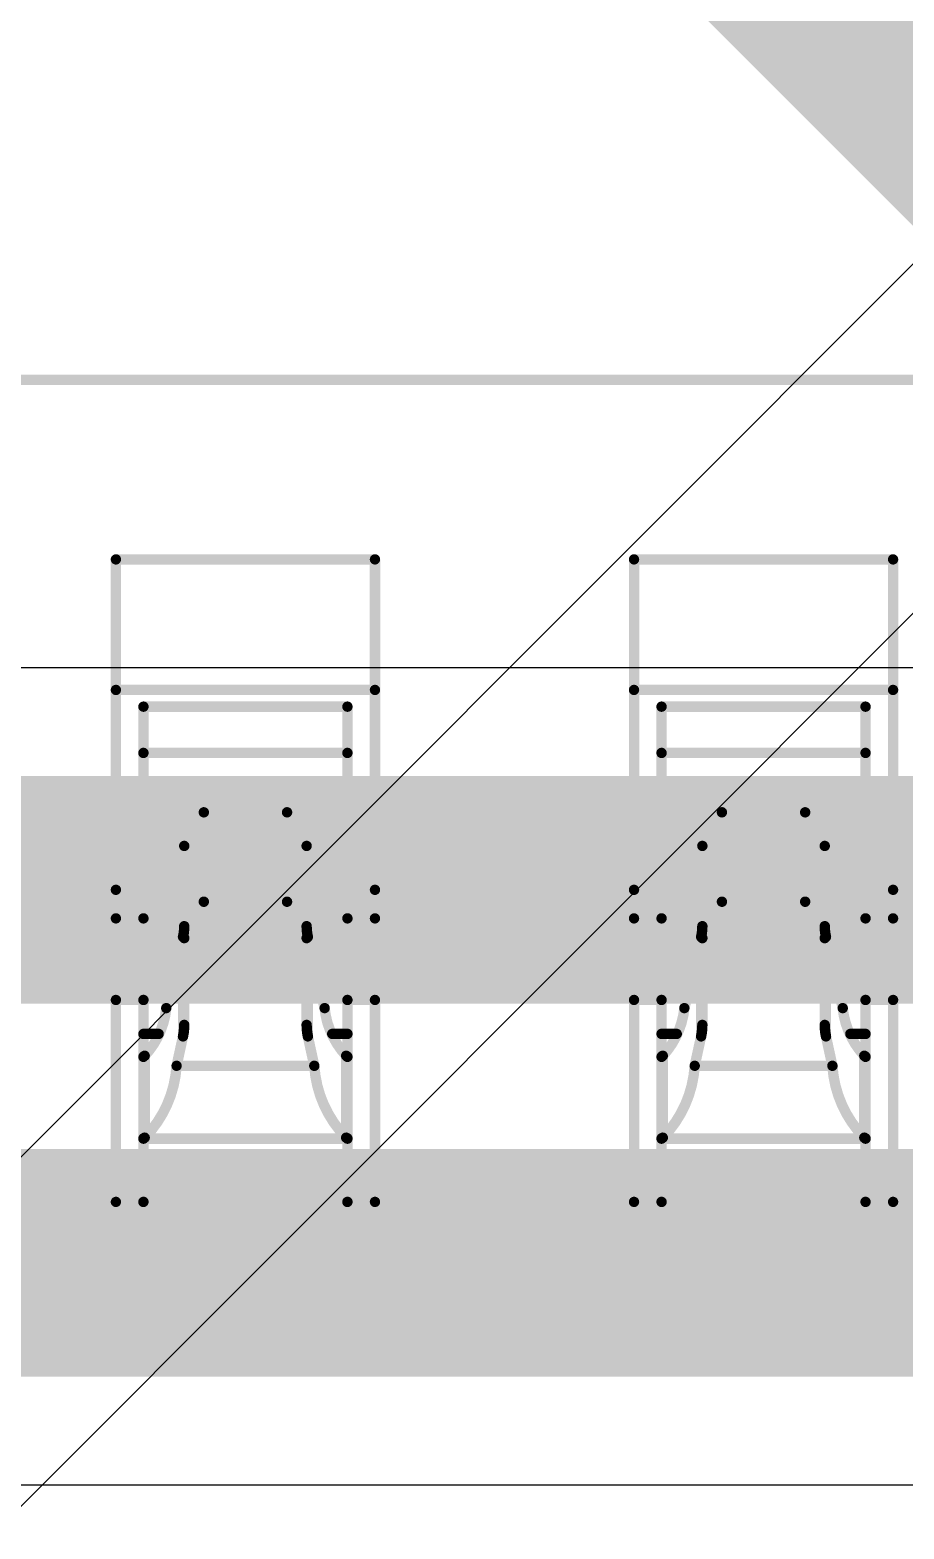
# Model space of a CAD drawing. Header units: inches. Extents: x -11 to 5433, y -4 to 5447.
# Drawn here: x 22.921 to 23.992, y 29.886 to 31.724 of the extents above; entities that cross this region are included whole.
import ezdxf

# ---------------------------------------------------------------- set-up
doc = ezdxf.new("R2010")
doc.units = ezdxf.units.IN
for name, color, linetype in [('Bottom Solder', 6, 'Continuous'), ('Mechanical 4', 56, 'Continuous'), ('Top Layer', 1, 'Continuous'), ('Top Overlay', 2, 'Continuous')]:
    doc.layers.add(name, color=color, linetype=linetype)

# ---------------------------------------------------------------- blocks, each defined once
blk = doc.blocks.new('WQFN_30_EP_2_5_4_5__B_27')
at = {"layer": 'Bottom Solder'}
for p in [(-0.8184, 1.9034), (-1.4883, 1.6617)]:
    blk.add_line(p, (-5421.186, -5425.6862), dxfattribs=at)
blk = doc.blocks.new('QTH_030_01_L_D_A_K_TR_157')
at = {"layer": 'Top Overlay'}
blk.add_lwpolyline([(-8.476, -2.985, 0.2, 0.2, 0), (-10, -1.461, 0.2, 0.2, 0)], format="xyseb", dxfattribs=at)

msp = doc.modelspace()

# ---------------------------------------------------------------- linework, layer by layer
at = {"layer": 'Mechanical 4'}
for points in [[(4.3524, 31.2949, 0.0127, 0.0127, 0), (26.1425, 31.2949, 0.0127, 0.0127, 0)], [(23.0262, 31.0749, 0.0127, 0.0127, 0), (23.3437, 31.0749, 0.0127, 0.0127, 0)], [(23.0262, 30.2874, 0.0127, 0.0127, 0), (23.0262, 31.0749, 0.0127, 0.0127, 0)], [(23.3437, 30.6699, 0.0127, 0.0127, 0), (23.3437, 31.0749, 0.0127, 0.0127, 0)], [(23.6612, 31.0749, 0.0127, 0.0127, 0), (23.9787, 31.0749, 0.0127, 0.0127, 0)], [(23.6612, 30.2874, 0.0127, 0.0127, 0), (23.6612, 31.0749, 0.0127, 0.0127, 0)], [(23.9787, 30.6699, 0.0127, 0.0127, 0), (23.9787, 31.0749, 0.0127, 0.0127, 0)], [(23.0262, 30.9149, 0.0127, 0.0127, 0), (23.3437, 30.9149, 0.0127, 0.0127, 0)], [(23.6612, 30.9149, 0.0127, 0.0127, 0), (23.9787, 30.9149, 0.0127, 0.0127, 0)], [(23.0599, 30.8944, 0.0127, 0.0127, 0), (23.3099, 30.8944, 0.0127, 0.0127, 0)], [(23.0599, 30.2874, 0.0127, 0.0127, 0), (23.0599, 30.8944, 0.0127, 0.0127, 0)], [(23.3099, 30.2874, 0.0127, 0.0127, 0), (23.3099, 30.8944, 0.0127, 0.0127, 0)], [(23.6949, 30.8944, 0.0127, 0.0127, 0), (23.9449, 30.8944, 0.0127, 0.0127, 0)], [(23.6949, 30.2874, 0.0127, 0.0127, 0), (23.6949, 30.8944, 0.0127, 0.0127, 0)], [(23.9449, 30.2874, 0.0127, 0.0127, 0), (23.9449, 30.8944, 0.0127, 0.0127, 0)], [(23.0599, 30.8377, 0.0127, 0.0127, 0), (23.3099, 30.8377, 0.0127, 0.0127, 0)], [(23.6949, 30.8377, 0.0127, 0.0127, 0), (23.9449, 30.8377, 0.0127, 0.0127, 0)], [(23.1099, 30.7237, 0.0127, 0.0127, -0.247377), (23.1339, 30.7649, 0.0127, 0.0127, 0)], [(23.1339, 30.7649, 0.0127, 0.0127, 0), (23.2359, 30.7649, 0.0127, 0.0127, 0)], [(23.1339, 30.6553, 0.0127, 0.0127, 0), (23.1339, 30.7649, 0.0127, 0.0127, 0)], [(23.2359, 30.6553, 0.0127, 0.0127, 0), (23.2359, 30.7649, 0.0127, 0.0127, 0)], [(23.2359, 30.7649, 0.0127, 0.0127, -0.247377), (23.2599, 30.7237, 0.0127, 0.0127, 0)], [(23.7449, 30.7237, 0.0127, 0.0127, -0.247377), (23.7689, 30.7649, 0.0127, 0.0127, 0)], [(23.7689, 30.7649, 0.0127, 0.0127, 0), (23.8709, 30.7649, 0.0127, 0.0127, 0)], [(23.7689, 30.6553, 0.0127, 0.0127, 0), (23.7689, 30.7649, 0.0127, 0.0127, 0)], [(23.8709, 30.6553, 0.0127, 0.0127, 0), (23.8709, 30.7649, 0.0127, 0.0127, 0)], [(23.8709, 30.7649, 0.0127, 0.0127, -0.247377), (23.8949, 30.7237, 0.0127, 0.0127, 0)], [(23.1099, 30.5043, 0.0127, 0.0127, 0), (23.1099, 30.7237, 0.0127, 0.0127, 0)], [(23.2599, 30.5043, 0.0127, 0.0127, 0), (23.2599, 30.7237, 0.0127, 0.0127, 0)], [(23.7449, 30.5043, 0.0127, 0.0127, 0), (23.7449, 30.7237, 0.0127, 0.0127, 0)], [(23.8949, 30.5043, 0.0127, 0.0127, 0), (23.8949, 30.7237, 0.0127, 0.0127, 0)], [(22.7087, 30.6699, 0.0127, 0.0127, 0), (23.0262, 30.6699, 0.0127, 0.0127, 0)], [(23.3437, 30.6699, 0.0127, 0.0127, 0), (23.6612, 30.6699, 0.0127, 0.0127, 0)], [(23.3437, 30.2874, 0.0127, 0.0127, 0), (23.3437, 30.6699, 0.0127, 0.0127, 0)], [(23.9787, 30.6699, 0.0127, 0.0127, 0), (24.2962, 30.6699, 0.0127, 0.0127, 0)], [(23.9787, 30.2874, 0.0127, 0.0127, 0), (23.9787, 30.6699, 0.0127, 0.0127, 0)], [(23.1099, 30.6107, 0.0127, 0.0127, -0.23748), (23.1339, 30.6553, 0.0127, 0.0127, 0)], [(23.1339, 30.6553, 0.0127, 0.0127, 0), (23.2359, 30.6553, 0.0127, 0.0127, 0)], [(23.2359, 30.6553, 0.0127, 0.0127, -0.23748), (23.2599, 30.6107, 0.0127, 0.0127, 0)], [(23.7449, 30.6107, 0.0127, 0.0127, -0.23748), (23.7689, 30.6553, 0.0127, 0.0127, 0)], [(23.7689, 30.6553, 0.0127, 0.0127, 0), (23.8709, 30.6553, 0.0127, 0.0127, 0)], [(23.8709, 30.6553, 0.0127, 0.0127, -0.23748), (23.8949, 30.6107, 0.0127, 0.0127, 0)], [(23.0262, 30.6349, 0.0127, 0.0127, 0), (23.0599, 30.6349, 0.0127, 0.0127, 0)], [(23.1099, 30.6253, 0.0127, 0.0127, -0.057864), (23.1084, 30.6122, 0.0127, 0.0127, 0)], [(23.2614, 30.6122, 0.0127, 0.0127, -0.057864), (23.2599, 30.6253, 0.0127, 0.0127, 0)], [(23.3099, 30.6349, 0.0127, 0.0127, 0), (23.3437, 30.6349, 0.0127, 0.0127, 0)], [(23.6612, 30.6349, 0.0127, 0.0127, 0), (23.6949, 30.6349, 0.0127, 0.0127, 0)], [(23.7449, 30.6253, 0.0127, 0.0127, -0.057864), (23.7434, 30.6122, 0.0127, 0.0127, 0)], [(23.8964, 30.6122, 0.0127, 0.0127, -0.057864), (23.8949, 30.6253, 0.0127, 0.0127, 0)], [(23.9449, 30.6349, 0.0127, 0.0127, 0), (23.9787, 30.6349, 0.0127, 0.0127, 0)], [(23.0879, 30.5249, 0.0127, 0.0127, 0), (23.1084, 30.6122, 0.0127, 0.0127, 0)], [(23.1084, 30.4903, 0.0127, 0.0127, 0), (23.1084, 30.6122, 0.0127, 0.0127, 0)], [(23.2614, 30.6122, 0.0127, 0.0127, 0), (23.2819, 30.5249, 0.0127, 0.0127, 0)], [(23.2614, 30.4903, 0.0127, 0.0127, 0), (23.2614, 30.6122, 0.0127, 0.0127, 0)], [(23.7229, 30.5249, 0.0127, 0.0127, 0), (23.7434, 30.6122, 0.0127, 0.0127, 0)], [(23.7434, 30.4903, 0.0127, 0.0127, 0), (23.7434, 30.6122, 0.0127, 0.0127, 0)], [(23.8964, 30.6122, 0.0127, 0.0127, 0), (23.9169, 30.5249, 0.0127, 0.0127, 0)], [(23.8964, 30.4903, 0.0127, 0.0127, 0), (23.8964, 30.6122, 0.0127, 0.0127, 0)], [(23.0262, 30.5349, 0.0127, 0.0127, 0), (23.0599, 30.5349, 0.0127, 0.0127, 0)], [(23.3099, 30.5349, 0.0127, 0.0127, 0), (23.3437, 30.5349, 0.0127, 0.0127, 0)], [(23.6612, 30.5349, 0.0127, 0.0127, 0), (23.6949, 30.5349, 0.0127, 0.0127, 0)], [(23.9449, 30.5349, 0.0127, 0.0127, 0), (23.9787, 30.5349, 0.0127, 0.0127, 0)], [(23.0879, 30.5249, 0.0127, 0.0127, -0.162591), (23.0614, 30.4665, 0.0127, 0.0127, 0)], [(23.3084, 30.4665, 0.0127, 0.0127, -0.162591), (23.2819, 30.5249, 0.0127, 0.0127, 0)], [(23.7229, 30.5249, 0.0127, 0.0127, -0.162591), (23.6964, 30.4665, 0.0127, 0.0127, 0)], [(23.9434, 30.4665, 0.0127, 0.0127, -0.162591), (23.9169, 30.5249, 0.0127, 0.0127, 0)], [(23.1099, 30.5043, 0.0127, 0.0127, -0.053658), (23.1084, 30.4903, 0.0127, 0.0127, 0)], [(23.2614, 30.4903, 0.0127, 0.0127, -0.053658), (23.2599, 30.5043, 0.0127, 0.0127, 0)], [(23.7449, 30.5043, 0.0127, 0.0127, -0.053658), (23.7434, 30.4903, 0.0127, 0.0127, 0)], [(23.8964, 30.4903, 0.0127, 0.0127, -0.053658), (23.8949, 30.5043, 0.0127, 0.0127, 0)], [(23.0599, 30.4933, 0.0127, 0.0127, 0), (23.0786, 30.4933, 0.0127, 0.0127, 0)], [(23.1005, 30.4542, 0.0127, 0.0127, 0), (23.1084, 30.4903, 0.0127, 0.0127, 0)], [(23.2614, 30.4903, 0.0127, 0.0127, 0), (23.2693, 30.4542, 0.0127, 0.0127, 0)], [(23.2912, 30.4933, 0.0127, 0.0127, 0), (23.3099, 30.4933, 0.0127, 0.0127, 0)], [(23.6949, 30.4933, 0.0127, 0.0127, 0), (23.7136, 30.4933, 0.0127, 0.0127, 0)], [(23.7355, 30.4542, 0.0127, 0.0127, 0), (23.7434, 30.4903, 0.0127, 0.0127, 0)], [(23.8964, 30.4903, 0.0127, 0.0127, 0), (23.9043, 30.4542, 0.0127, 0.0127, 0)], [(23.9262, 30.4933, 0.0127, 0.0127, 0), (23.9449, 30.4933, 0.0127, 0.0127, 0)], [(23.06, 30.4654, 0.0127, 0.0127, -0.035041), (23.0601, 30.4655, 0.0127, 0.0127, 0)], [(23.0599, 30.4653, 0.0127, 0.0127, -0.028404), (23.06, 30.4654, 0.0127, 0.0127, 0)], [(23.0599, 30.4652, 0.0127, 0.0127, -0.011022), (23.0599, 30.4653, 0.0127, 0.0127, 0)], [(23.0601, 30.4655, 0.0127, 0.0127, -0.032319), (23.0602, 30.4656, 0.0127, 0.0127, 0)], [(23.0602, 30.4656, 0.0127, 0.0127, -0.024462), (23.0603, 30.4657, 0.0127, 0.0127, 0)], [(23.0603, 30.4657, 0.0127, 0.0127, -0.013729), (23.0605, 30.4658, 0.0127, 0.0127, 0)], [(23.0605, 30.4658, 0.0127, 0.0127, -0.00812), (23.0607, 30.466, 0.0127, 0.0127, 0)], [(23.0607, 30.466, 0.0127, 0.0127, -0.004821), (23.0609, 30.4661, 0.0127, 0.0127, 0)], [(23.0609, 30.4661, 0.0127, 0.0127, 0), (23.0614, 30.4665, 0.0127, 0.0127, 0)], [(23.0614, 30.3661, 0.0127, 0.0127, 0), (23.0614, 30.4665, 0.0127, 0.0127, 0)], [(23.3084, 30.4665, 0.0127, 0.0127, 0), (23.3087, 30.4663, 0.0127, 0.0127, 0)], [(23.3084, 30.3661, 0.0127, 0.0127, 0), (23.3084, 30.4665, 0.0127, 0.0127, 0)], [(23.3087, 30.4663, 0.0127, 0.0127, 0), (23.3089, 30.4661, 0.0127, 0.0127, 0)], [(23.3089, 30.4661, 0.0127, 0.0127, -0.006055), (23.3091, 30.466, 0.0127, 0.0127, 0)], [(23.3092, 30.466, 0.0127, 0.0127, -0.010737), (23.3094, 30.4658, 0.0127, 0.0127, 0)], [(23.3094, 30.4658, 0.0127, 0.0127, -0.018562), (23.3095, 30.4657, 0.0127, 0.0127, 0)], [(23.3095, 30.4657, 0.0127, 0.0127, -0.023386), (23.3096, 30.4656, 0.0127, 0.0127, 0)], [(23.3096, 30.4656, 0.0127, 0.0127, -0.054321), (23.3098, 30.4654, 0.0127, 0.0127, 0)], [(23.3098, 30.4654, 0.0127, 0.0127, -0.028597), (23.3099, 30.4652, 0.0127, 0.0127, 0)], [(23.695, 30.4654, 0.0127, 0.0127, -0.035041), (23.6951, 30.4655, 0.0127, 0.0127, 0)], [(23.6949, 30.4653, 0.0127, 0.0127, -0.028404), (23.695, 30.4654, 0.0127, 0.0127, 0)], [(23.6949, 30.4652, 0.0127, 0.0127, -0.011022), (23.6949, 30.4653, 0.0127, 0.0127, 0)], [(23.6951, 30.4655, 0.0127, 0.0127, -0.032319), (23.6952, 30.4656, 0.0127, 0.0127, 0)], [(23.6952, 30.4656, 0.0127, 0.0127, -0.024462), (23.6953, 30.4657, 0.0127, 0.0127, 0)], [(23.6953, 30.4657, 0.0127, 0.0127, -0.013729), (23.6955, 30.4658, 0.0127, 0.0127, 0)], [(23.6955, 30.4658, 0.0127, 0.0127, -0.00812), (23.6957, 30.466, 0.0127, 0.0127, 0)], [(23.6957, 30.466, 0.0127, 0.0127, -0.004821), (23.6959, 30.4661, 0.0127, 0.0127, 0)], [(23.6959, 30.4661, 0.0127, 0.0127, 0), (23.6964, 30.4665, 0.0127, 0.0127, 0)], [(23.6964, 30.3661, 0.0127, 0.0127, 0), (23.6964, 30.4665, 0.0127, 0.0127, 0)], [(23.9434, 30.4665, 0.0127, 0.0127, 0), (23.9437, 30.4663, 0.0127, 0.0127, 0)], [(23.9434, 30.3661, 0.0127, 0.0127, 0), (23.9434, 30.4665, 0.0127, 0.0127, 0)], [(23.9437, 30.4663, 0.0127, 0.0127, 0), (23.9439, 30.4661, 0.0127, 0.0127, 0)], [(23.9439, 30.4661, 0.0127, 0.0127, -0.006055), (23.9441, 30.466, 0.0127, 0.0127, 0)], [(23.9442, 30.466, 0.0127, 0.0127, -0.010737), (23.9444, 30.4658, 0.0127, 0.0127, 0)], [(23.9444, 30.4658, 0.0127, 0.0127, -0.018562), (23.9445, 30.4657, 0.0127, 0.0127, 0)], [(23.9445, 30.4657, 0.0127, 0.0127, -0.023386), (23.9446, 30.4656, 0.0127, 0.0127, 0)], [(23.9446, 30.4656, 0.0127, 0.0127, -0.054321), (23.9448, 30.4654, 0.0127, 0.0127, 0)], [(23.9448, 30.4654, 0.0127, 0.0127, -0.028597), (23.9449, 30.4652, 0.0127, 0.0127, 0)], [(23.1005, 30.4542, 0.0127, 0.0127, -0.179894), (23.0614, 30.3661, 0.0127, 0.0127, 0)], [(23.1005, 30.4542, 0.0127, 0.0127, 0), (23.2693, 30.4542, 0.0127, 0.0127, 0)], [(23.3084, 30.3661, 0.0127, 0.0127, -0.179894), (23.2693, 30.4542, 0.0127, 0.0127, 0)], [(23.7355, 30.4542, 0.0127, 0.0127, -0.179894), (23.6964, 30.3661, 0.0127, 0.0127, 0)], [(23.7355, 30.4542, 0.0127, 0.0127, 0), (23.9043, 30.4542, 0.0127, 0.0127, 0)], [(23.9434, 30.3661, 0.0127, 0.0127, -0.179894), (23.9043, 30.4542, 0.0127, 0.0127, 0)], [(23.06, 30.3653, 0.0127, 0.0127, -0.037446), (23.0601, 30.3653, 0.0127, 0.0127, 0)], [(23.0601, 30.3653, 0.0127, 0.0127, -0.031881), (23.0602, 30.3654, 0.0127, 0.0127, 0)], [(23.0601, 30.3654, 0.0127, 0.0127, -0.02262), (23.0603, 30.3655, 0.0127, 0.0127, 0)], [(23.0603, 30.3655, 0.0127, 0.0127, -0.012209), (23.0605, 30.3656, 0.0127, 0.0127, 0)], [(23.0605, 30.3656, 0.0127, 0.0127, -0.00707), (23.0607, 30.3657, 0.0127, 0.0127, 0)], [(23.0607, 30.3657, 0.0127, 0.0127, 0), (23.0609, 30.3658, 0.0127, 0.0127, 0)], [(23.0609, 30.3658, 0.0127, 0.0127, 0), (23.0614, 30.3661, 0.0127, 0.0127, 0)], [(23.3084, 30.3661, 0.0127, 0.0127, 0), (23.3087, 30.366, 0.0127, 0.0127, 0)], [(23.3087, 30.366, 0.0127, 0.0127, 0), (23.3089, 30.3658, 0.0127, 0.0127, 0)], [(23.3089, 30.3658, 0.0127, 0.0127, -0.005205), (23.3092, 30.3657, 0.0127, 0.0127, 0)], [(23.3091, 30.3657, 0.0127, 0.0127, -0.009376), (23.3094, 30.3656, 0.0127, 0.0127, 0)], [(23.3094, 30.3656, 0.0127, 0.0127, -0.016687), (23.3095, 30.3655, 0.0127, 0.0127, 0)], [(23.3095, 30.3655, 0.0127, 0.0127, -0.021994), (23.3096, 30.3654, 0.0127, 0.0127, 0)], [(23.3096, 30.3654, 0.0127, 0.0127, -0.026751), (23.3097, 30.3654, 0.0127, 0.0127, 0)], [(23.3097, 30.3654, 0.0127, 0.0127, -0.028288), (23.3098, 30.3653, 0.0127, 0.0127, 0)], [(23.695, 30.3653, 0.0127, 0.0127, -0.037446), (23.6951, 30.3653, 0.0127, 0.0127, 0)], [(23.6951, 30.3653, 0.0127, 0.0127, -0.031881), (23.6952, 30.3654, 0.0127, 0.0127, 0)], [(23.6951, 30.3654, 0.0127, 0.0127, -0.02262), (23.6953, 30.3655, 0.0127, 0.0127, 0)], [(23.6953, 30.3655, 0.0127, 0.0127, -0.012209), (23.6955, 30.3656, 0.0127, 0.0127, 0)], [(23.6955, 30.3656, 0.0127, 0.0127, -0.00707), (23.6957, 30.3657, 0.0127, 0.0127, 0)], [(23.6957, 30.3657, 0.0127, 0.0127, 0), (23.6959, 30.3658, 0.0127, 0.0127, 0)], [(23.6959, 30.3658, 0.0127, 0.0127, 0), (23.6964, 30.3661, 0.0127, 0.0127, 0)], [(23.9434, 30.3661, 0.0127, 0.0127, 0), (23.9437, 30.366, 0.0127, 0.0127, 0)], [(23.9437, 30.366, 0.0127, 0.0127, 0), (23.9439, 30.3658, 0.0127, 0.0127, 0)], [(23.9439, 30.3658, 0.0127, 0.0127, -0.005205), (23.9442, 30.3657, 0.0127, 0.0127, 0)], [(23.9441, 30.3657, 0.0127, 0.0127, -0.009376), (23.9444, 30.3656, 0.0127, 0.0127, 0)], [(23.9444, 30.3656, 0.0127, 0.0127, -0.016687), (23.9445, 30.3655, 0.0127, 0.0127, 0)], [(23.9445, 30.3655, 0.0127, 0.0127, -0.021994), (23.9446, 30.3654, 0.0127, 0.0127, 0)], [(23.9446, 30.3654, 0.0127, 0.0127, -0.026751), (23.9447, 30.3654, 0.0127, 0.0127, 0)], [(23.9447, 30.3654, 0.0127, 0.0127, -0.028288), (23.9448, 30.3653, 0.0127, 0.0127, 0)], [(23.0599, 30.3652, 0.0127, 0.0127, -0.032689), (23.06, 30.3653, 0.0127, 0.0127, 0)], [(23.0599, 30.3651, 0.0127, 0.0127, -0.013234), (23.0599, 30.3652, 0.0127, 0.0127, 0)], [(23.0599, 30.3649, 0.0127, 0.0127, 0), (23.3099, 30.3649, 0.0127, 0.0127, 0)], [(23.3098, 30.3653, 0.0127, 0.0127, -0.032605), (23.3099, 30.3651, 0.0127, 0.0127, 0)], [(23.6949, 30.3652, 0.0127, 0.0127, -0.032689), (23.695, 30.3653, 0.0127, 0.0127, 0)], [(23.6949, 30.3651, 0.0127, 0.0127, -0.013234), (23.6949, 30.3652, 0.0127, 0.0127, 0)], [(23.6949, 30.3649, 0.0127, 0.0127, 0), (23.9449, 30.3649, 0.0127, 0.0127, 0)], [(23.9448, 30.3653, 0.0127, 0.0127, -0.032605), (23.9449, 30.3651, 0.0127, 0.0127, 0)], [(23.0262, 30.2874, 0.0127, 0.0127, 0), (23.3437, 30.2874, 0.0127, 0.0127, 0)], [(23.6612, 30.2874, 0.0127, 0.0127, 0), (23.9787, 30.2874, 0.0127, 0.0127, 0)]]:
    msp.add_lwpolyline(points, format="xyseb", dxfattribs=at)
for points in [[(23.023, 31.0749, 0.00635, 0.00635, 1), (23.0293, 31.0749, 0.00635, 0.00635, 1)], [(23.023, 31.0749, 0.00635, 0.00635, 1), (23.0293, 31.0749, 0.00635, 0.00635, 1)], [(23.3405, 31.0749, 0.00635, 0.00635, 1), (23.3468, 31.0749, 0.00635, 0.00635, 1)], [(23.3405, 31.0749, 0.00635, 0.00635, 1), (23.3468, 31.0749, 0.00635, 0.00635, 1)], [(23.658, 31.0749, 0.00635, 0.00635, 1), (23.6643, 31.0749, 0.00635, 0.00635, 1)], [(23.658, 31.0749, 0.00635, 0.00635, 1), (23.6643, 31.0749, 0.00635, 0.00635, 1)], [(23.9755, 31.0749, 0.00635, 0.00635, 1), (23.9818, 31.0749, 0.00635, 0.00635, 1)], [(23.9755, 31.0749, 0.00635, 0.00635, 1), (23.9818, 31.0749, 0.00635, 0.00635, 1)], [(23.023, 30.9149, 0.00635, 0.00635, 1), (23.0293, 30.9149, 0.00635, 0.00635, 1)], [(23.3405, 30.9149, 0.00635, 0.00635, 1), (23.3468, 30.9149, 0.00635, 0.00635, 1)], [(23.658, 30.9149, 0.00635, 0.00635, 1), (23.6643, 30.9149, 0.00635, 0.00635, 1)], [(23.9755, 30.9149, 0.00635, 0.00635, 1), (23.9818, 30.9149, 0.00635, 0.00635, 1)], [(23.0567, 30.8944, 0.00635, 0.00635, 1), (23.0631, 30.8944, 0.00635, 0.00635, 1)], [(23.0567, 30.8944, 0.00635, 0.00635, 1), (23.0631, 30.8944, 0.00635, 0.00635, 1)], [(23.3067, 30.8944, 0.00635, 0.00635, 1), (23.3131, 30.8944, 0.00635, 0.00635, 1)], [(23.3067, 30.8944, 0.00635, 0.00635, 1), (23.3131, 30.8944, 0.00635, 0.00635, 1)], [(23.6917, 30.8944, 0.00635, 0.00635, 1), (23.6981, 30.8944, 0.00635, 0.00635, 1)], [(23.6917, 30.8944, 0.00635, 0.00635, 1), (23.6981, 30.8944, 0.00635, 0.00635, 1)], [(23.9417, 30.8944, 0.00635, 0.00635, 1), (23.9481, 30.8944, 0.00635, 0.00635, 1)], [(23.9417, 30.8944, 0.00635, 0.00635, 1), (23.9481, 30.8944, 0.00635, 0.00635, 1)], [(23.0567, 30.8377, 0.00635, 0.00635, 1), (23.0631, 30.8377, 0.00635, 0.00635, 1)], [(23.3067, 30.8377, 0.00635, 0.00635, 1), (23.3131, 30.8377, 0.00635, 0.00635, 1)], [(23.6917, 30.8377, 0.00635, 0.00635, 1), (23.6981, 30.8377, 0.00635, 0.00635, 1)], [(23.9417, 30.8377, 0.00635, 0.00635, 1), (23.9481, 30.8377, 0.00635, 0.00635, 1)], [(23.1307, 30.7649, 0.00635, 0.00635, 1), (23.1371, 30.7649, 0.00635, 0.00635, 1)], [(23.1307, 30.7649, 0.00635, 0.00635, 1), (23.1371, 30.7649, 0.00635, 0.00635, 1)], [(23.1307, 30.7649, 0.00635, 0.00635, 1), (23.1371, 30.7649, 0.00635, 0.00635, 1)], [(23.2327, 30.7649, 0.00635, 0.00635, 1), (23.2391, 30.7649, 0.00635, 0.00635, 1)], [(23.2327, 30.7649, 0.00635, 0.00635, 1), (23.2391, 30.7649, 0.00635, 0.00635, 1)], [(23.2327, 30.7649, 0.00635, 0.00635, 1), (23.2391, 30.7649, 0.00635, 0.00635, 1)], [(23.7657, 30.7649, 0.00635, 0.00635, 1), (23.7721, 30.7649, 0.00635, 0.00635, 1)], [(23.7657, 30.7649, 0.00635, 0.00635, 1), (23.7721, 30.7649, 0.00635, 0.00635, 1)], [(23.7657, 30.7649, 0.00635, 0.00635, 1), (23.7721, 30.7649, 0.00635, 0.00635, 1)], [(23.8677, 30.7649, 0.00635, 0.00635, 1), (23.8741, 30.7649, 0.00635, 0.00635, 1)], [(23.8677, 30.7649, 0.00635, 0.00635, 1), (23.8741, 30.7649, 0.00635, 0.00635, 1)], [(23.8677, 30.7649, 0.00635, 0.00635, 1), (23.8741, 30.7649, 0.00635, 0.00635, 1)], [(23.1067, 30.7237, 0.00635, 0.00635, 1), (23.1131, 30.7237, 0.00635, 0.00635, 1)], [(23.1067, 30.7237, 0.00635, 0.00635, 1), (23.1131, 30.7237, 0.00635, 0.00635, 1)], [(23.2567, 30.7237, 0.00635, 0.00635, 1), (23.2631, 30.7237, 0.00635, 0.00635, 1)], [(23.2567, 30.7237, 0.00635, 0.00635, 1), (23.2631, 30.7237, 0.00635, 0.00635, 1)], [(23.7417, 30.7237, 0.00635, 0.00635, 1), (23.7481, 30.7237, 0.00635, 0.00635, 1)], [(23.7417, 30.7237, 0.00635, 0.00635, 1), (23.7481, 30.7237, 0.00635, 0.00635, 1)], [(23.8917, 30.7237, 0.00635, 0.00635, 1), (23.8981, 30.7237, 0.00635, 0.00635, 1)], [(23.8917, 30.7237, 0.00635, 0.00635, 1), (23.8981, 30.7237, 0.00635, 0.00635, 1)], [(23.023, 30.6699, 0.00635, 0.00635, 1), (23.0293, 30.6699, 0.00635, 0.00635, 1)], [(23.3405, 30.6699, 0.00635, 0.00635, 1), (23.3468, 30.6699, 0.00635, 0.00635, 1)], [(23.3405, 30.6699, 0.00635, 0.00635, 1), (23.3468, 30.6699, 0.00635, 0.00635, 1)], [(23.3405, 30.6699, 0.00635, 0.00635, 1), (23.3468, 30.6699, 0.00635, 0.00635, 1)], [(23.658, 30.6699, 0.00635, 0.00635, 1), (23.6643, 30.6699, 0.00635, 0.00635, 1)], [(23.9755, 30.6699, 0.00635, 0.00635, 1), (23.9818, 30.6699, 0.00635, 0.00635, 1)], [(23.9755, 30.6699, 0.00635, 0.00635, 1), (23.9818, 30.6699, 0.00635, 0.00635, 1)], [(23.9755, 30.6699, 0.00635, 0.00635, 1), (23.9818, 30.6699, 0.00635, 0.00635, 1)], [(23.1307, 30.6553, 0.00635, 0.00635, 1), (23.1371, 30.6553, 0.00635, 0.00635, 1)], [(23.1307, 30.6553, 0.00635, 0.00635, 1), (23.1371, 30.6553, 0.00635, 0.00635, 1)], [(23.1307, 30.6553, 0.00635, 0.00635, 1), (23.1371, 30.6553, 0.00635, 0.00635, 1)], [(23.2327, 30.6553, 0.00635, 0.00635, 1), (23.2391, 30.6553, 0.00635, 0.00635, 1)], [(23.2327, 30.6553, 0.00635, 0.00635, 1), (23.2391, 30.6553, 0.00635, 0.00635, 1)], [(23.2327, 30.6553, 0.00635, 0.00635, 1), (23.2391, 30.6553, 0.00635, 0.00635, 1)], [(23.7657, 30.6553, 0.00635, 0.00635, 1), (23.7721, 30.6553, 0.00635, 0.00635, 1)], [(23.7657, 30.6553, 0.00635, 0.00635, 1), (23.7721, 30.6553, 0.00635, 0.00635, 1)], [(23.7657, 30.6553, 0.00635, 0.00635, 1), (23.7721, 30.6553, 0.00635, 0.00635, 1)], [(23.8677, 30.6553, 0.00635, 0.00635, 1), (23.8741, 30.6553, 0.00635, 0.00635, 1)], [(23.8677, 30.6553, 0.00635, 0.00635, 1), (23.8741, 30.6553, 0.00635, 0.00635, 1)], [(23.8677, 30.6553, 0.00635, 0.00635, 1), (23.8741, 30.6553, 0.00635, 0.00635, 1)], [(23.023, 30.6349, 0.00635, 0.00635, 1), (23.0293, 30.6349, 0.00635, 0.00635, 1)], [(23.0567, 30.6349, 0.00635, 0.00635, 1), (23.0631, 30.6349, 0.00635, 0.00635, 1)], [(23.1067, 30.6253, 0.00635, 0.00635, 1), (23.1131, 30.6253, 0.00635, 0.00635, 1)], [(23.2567, 30.6253, 0.00635, 0.00635, 1), (23.2631, 30.6253, 0.00635, 0.00635, 1)], [(23.3067, 30.6349, 0.00635, 0.00635, 1), (23.3131, 30.6349, 0.00635, 0.00635, 1)], [(23.3405, 30.6349, 0.00635, 0.00635, 1), (23.3468, 30.6349, 0.00635, 0.00635, 1)], [(23.658, 30.6349, 0.00635, 0.00635, 1), (23.6643, 30.6349, 0.00635, 0.00635, 1)], [(23.6917, 30.6349, 0.00635, 0.00635, 1), (23.6981, 30.6349, 0.00635, 0.00635, 1)], [(23.7417, 30.6253, 0.00635, 0.00635, 1), (23.7481, 30.6253, 0.00635, 0.00635, 1)], [(23.8917, 30.6253, 0.00635, 0.00635, 1), (23.8981, 30.6253, 0.00635, 0.00635, 1)], [(23.9417, 30.6349, 0.00635, 0.00635, 1), (23.9481, 30.6349, 0.00635, 0.00635, 1)], [(23.9755, 30.6349, 0.00635, 0.00635, 1), (23.9818, 30.6349, 0.00635, 0.00635, 1)], [(23.1052, 30.6122, 0.00635, 0.00635, 1), (23.1116, 30.6122, 0.00635, 0.00635, 1)], [(23.1052, 30.6122, 0.00635, 0.00635, 1), (23.1116, 30.6122, 0.00635, 0.00635, 1)], [(23.1052, 30.6122, 0.00635, 0.00635, 1), (23.1116, 30.6122, 0.00635, 0.00635, 1)], [(23.1067, 30.6107, 0.00635, 0.00635, 1), (23.1131, 30.6107, 0.00635, 0.00635, 1)], [(23.2567, 30.6107, 0.00635, 0.00635, 1), (23.2631, 30.6107, 0.00635, 0.00635, 1)], [(23.2582, 30.6122, 0.00635, 0.00635, 1), (23.2646, 30.6122, 0.00635, 0.00635, 1)], [(23.2582, 30.6122, 0.00635, 0.00635, 1), (23.2646, 30.6122, 0.00635, 0.00635, 1)], [(23.2582, 30.6122, 0.00635, 0.00635, 1), (23.2646, 30.6122, 0.00635, 0.00635, 1)], [(23.7402, 30.6122, 0.00635, 0.00635, 1), (23.7466, 30.6122, 0.00635, 0.00635, 1)], [(23.7402, 30.6122, 0.00635, 0.00635, 1), (23.7466, 30.6122, 0.00635, 0.00635, 1)], [(23.7402, 30.6122, 0.00635, 0.00635, 1), (23.7466, 30.6122, 0.00635, 0.00635, 1)], [(23.7417, 30.6107, 0.00635, 0.00635, 1), (23.7481, 30.6107, 0.00635, 0.00635, 1)], [(23.8917, 30.6107, 0.00635, 0.00635, 1), (23.8981, 30.6107, 0.00635, 0.00635, 1)], [(23.8932, 30.6122, 0.00635, 0.00635, 1), (23.8996, 30.6122, 0.00635, 0.00635, 1)], [(23.8932, 30.6122, 0.00635, 0.00635, 1), (23.8996, 30.6122, 0.00635, 0.00635, 1)], [(23.8932, 30.6122, 0.00635, 0.00635, 1), (23.8996, 30.6122, 0.00635, 0.00635, 1)], [(23.023, 30.5349, 0.00635, 0.00635, 1), (23.0293, 30.5349, 0.00635, 0.00635, 1)], [(23.0567, 30.5349, 0.00635, 0.00635, 1), (23.0631, 30.5349, 0.00635, 0.00635, 1)], [(23.3067, 30.5349, 0.00635, 0.00635, 1), (23.3131, 30.5349, 0.00635, 0.00635, 1)], [(23.3405, 30.5349, 0.00635, 0.00635, 1), (23.3468, 30.5349, 0.00635, 0.00635, 1)], [(23.658, 30.5349, 0.00635, 0.00635, 1), (23.6643, 30.5349, 0.00635, 0.00635, 1)], [(23.6917, 30.5349, 0.00635, 0.00635, 1), (23.6981, 30.5349, 0.00635, 0.00635, 1)], [(23.9417, 30.5349, 0.00635, 0.00635, 1), (23.9481, 30.5349, 0.00635, 0.00635, 1)], [(23.9755, 30.5349, 0.00635, 0.00635, 1), (23.9818, 30.5349, 0.00635, 0.00635, 1)], [(23.0847, 30.5249, 0.00635, 0.00635, 1), (23.091, 30.5249, 0.00635, 0.00635, 1)], [(23.0847, 30.5249, 0.00635, 0.00635, 1), (23.091, 30.5249, 0.00635, 0.00635, 1)], [(23.2788, 30.5249, 0.00635, 0.00635, 1), (23.2851, 30.5249, 0.00635, 0.00635, 1)], [(23.2788, 30.5249, 0.00635, 0.00635, 1), (23.2851, 30.5249, 0.00635, 0.00635, 1)], [(23.7197, 30.5249, 0.00635, 0.00635, 1), (23.726, 30.5249, 0.00635, 0.00635, 1)], [(23.7197, 30.5249, 0.00635, 0.00635, 1), (23.726, 30.5249, 0.00635, 0.00635, 1)], [(23.9138, 30.5249, 0.00635, 0.00635, 1), (23.9201, 30.5249, 0.00635, 0.00635, 1)], [(23.9138, 30.5249, 0.00635, 0.00635, 1), (23.9201, 30.5249, 0.00635, 0.00635, 1)], [(23.1067, 30.5043, 0.00635, 0.00635, 1), (23.1131, 30.5043, 0.00635, 0.00635, 1)], [(23.1067, 30.5043, 0.00635, 0.00635, 1), (23.1131, 30.5043, 0.00635, 0.00635, 1)], [(23.2567, 30.5043, 0.00635, 0.00635, 1), (23.2631, 30.5043, 0.00635, 0.00635, 1)], [(23.2567, 30.5043, 0.00635, 0.00635, 1), (23.2631, 30.5043, 0.00635, 0.00635, 1)], [(23.7417, 30.5043, 0.00635, 0.00635, 1), (23.7481, 30.5043, 0.00635, 0.00635, 1)], [(23.7417, 30.5043, 0.00635, 0.00635, 1), (23.7481, 30.5043, 0.00635, 0.00635, 1)], [(23.8917, 30.5043, 0.00635, 0.00635, 1), (23.8981, 30.5043, 0.00635, 0.00635, 1)], [(23.8917, 30.5043, 0.00635, 0.00635, 1), (23.8981, 30.5043, 0.00635, 0.00635, 1)], [(23.0567, 30.4933, 0.00635, 0.00635, 1), (23.0631, 30.4933, 0.00635, 0.00635, 1)], [(23.0754, 30.4933, 0.00635, 0.00635, 1), (23.0817, 30.4933, 0.00635, 0.00635, 1)], [(23.1052, 30.4903, 0.00635, 0.00635, 1), (23.1116, 30.4903, 0.00635, 0.00635, 1)], [(23.1052, 30.4903, 0.00635, 0.00635, 1), (23.1116, 30.4903, 0.00635, 0.00635, 1)], [(23.1052, 30.4903, 0.00635, 0.00635, 1), (23.1116, 30.4903, 0.00635, 0.00635, 1)], [(23.2582, 30.4903, 0.00635, 0.00635, 1), (23.2646, 30.4903, 0.00635, 0.00635, 1)], [(23.2582, 30.4903, 0.00635, 0.00635, 1), (23.2646, 30.4903, 0.00635, 0.00635, 1)], [(23.2582, 30.4903, 0.00635, 0.00635, 1), (23.2646, 30.4903, 0.00635, 0.00635, 1)], [(23.2881, 30.4933, 0.00635, 0.00635, 1), (23.2944, 30.4933, 0.00635, 0.00635, 1)], [(23.3067, 30.4933, 0.00635, 0.00635, 1), (23.3131, 30.4933, 0.00635, 0.00635, 1)], [(23.6917, 30.4933, 0.00635, 0.00635, 1), (23.6981, 30.4933, 0.00635, 0.00635, 1)], [(23.7104, 30.4933, 0.00635, 0.00635, 1), (23.7167, 30.4933, 0.00635, 0.00635, 1)], [(23.7402, 30.4903, 0.00635, 0.00635, 1), (23.7466, 30.4903, 0.00635, 0.00635, 1)], [(23.7402, 30.4903, 0.00635, 0.00635, 1), (23.7466, 30.4903, 0.00635, 0.00635, 1)], [(23.7402, 30.4903, 0.00635, 0.00635, 1), (23.7466, 30.4903, 0.00635, 0.00635, 1)], [(23.8932, 30.4903, 0.00635, 0.00635, 1), (23.8996, 30.4903, 0.00635, 0.00635, 1)], [(23.8932, 30.4903, 0.00635, 0.00635, 1), (23.8996, 30.4903, 0.00635, 0.00635, 1)], [(23.8932, 30.4903, 0.00635, 0.00635, 1), (23.8996, 30.4903, 0.00635, 0.00635, 1)], [(23.9231, 30.4933, 0.00635, 0.00635, 1), (23.9294, 30.4933, 0.00635, 0.00635, 1)], [(23.9417, 30.4933, 0.00635, 0.00635, 1), (23.9481, 30.4933, 0.00635, 0.00635, 1)], [(23.0568, 30.4654, 0.00635, 0.00635, 1), (23.0632, 30.4654, 0.00635, 0.00635, 1)], [(23.0568, 30.4653, 0.00635, 0.00635, 1), (23.0631, 30.4653, 0.00635, 0.00635, 1)], [(23.0568, 30.4654, 0.00635, 0.00635, 1), (23.0632, 30.4654, 0.00635, 0.00635, 1)], [(23.0568, 30.4653, 0.00635, 0.00635, 1), (23.0631, 30.4653, 0.00635, 0.00635, 1)], [(23.0567, 30.4652, 0.00635, 0.00635, 1), (23.0631, 30.4652, 0.00635, 0.00635, 1)], [(23.0569, 30.4655, 0.00635, 0.00635, 1), (23.0632, 30.4655, 0.00635, 0.00635, 1)], [(23.0569, 30.4655, 0.00635, 0.00635, 1), (23.0632, 30.4655, 0.00635, 0.00635, 1)], [(23.057, 30.4656, 0.00635, 0.00635, 1), (23.0633, 30.4656, 0.00635, 0.00635, 1)], [(23.057, 30.4656, 0.00635, 0.00635, 1), (23.0633, 30.4656, 0.00635, 0.00635, 1)], [(23.0571, 30.4657, 0.00635, 0.00635, 1), (23.0635, 30.4657, 0.00635, 0.00635, 1)], [(23.0571, 30.4657, 0.00635, 0.00635, 1), (23.0635, 30.4657, 0.00635, 0.00635, 1)], [(23.0573, 30.4658, 0.00635, 0.00635, 1), (23.0636, 30.4658, 0.00635, 0.00635, 1)], [(23.0573, 30.4658, 0.00635, 0.00635, 1), (23.0636, 30.4658, 0.00635, 0.00635, 1)], [(23.0575, 30.466, 0.00635, 0.00635, 1), (23.0639, 30.466, 0.00635, 0.00635, 1)], [(23.0575, 30.466, 0.00635, 0.00635, 1), (23.0639, 30.466, 0.00635, 0.00635, 1)], [(23.0577, 30.4661, 0.00635, 0.00635, 1), (23.0641, 30.4661, 0.00635, 0.00635, 1)], [(23.0577, 30.4661, 0.00635, 0.00635, 1), (23.0641, 30.4661, 0.00635, 0.00635, 1)], [(23.0582, 30.4665, 0.00635, 0.00635, 1), (23.0646, 30.4665, 0.00635, 0.00635, 1)], [(23.0582, 30.4665, 0.00635, 0.00635, 1), (23.0646, 30.4665, 0.00635, 0.00635, 1)], [(23.0582, 30.4665, 0.00635, 0.00635, 1), (23.0646, 30.4665, 0.00635, 0.00635, 1)], [(23.3052, 30.4665, 0.00635, 0.00635, 1), (23.3116, 30.4665, 0.00635, 0.00635, 1)], [(23.3052, 30.4665, 0.00635, 0.00635, 1), (23.3116, 30.4665, 0.00635, 0.00635, 1)], [(23.3052, 30.4665, 0.00635, 0.00635, 1), (23.3116, 30.4665, 0.00635, 0.00635, 1)], [(23.3055, 30.4663, 0.00635, 0.00635, 1), (23.3118, 30.4663, 0.00635, 0.00635, 1)], [(23.3055, 30.4663, 0.00635, 0.00635, 1), (23.3118, 30.4663, 0.00635, 0.00635, 1)], [(23.3057, 30.4661, 0.00635, 0.00635, 1), (23.3121, 30.4661, 0.00635, 0.00635, 1)], [(23.3057, 30.4661, 0.00635, 0.00635, 1), (23.3121, 30.4661, 0.00635, 0.00635, 1)], [(23.306, 30.466, 0.00635, 0.00635, 1), (23.3123, 30.466, 0.00635, 0.00635, 1)], [(23.306, 30.466, 0.00635, 0.00635, 1), (23.3123, 30.466, 0.00635, 0.00635, 1)], [(23.3062, 30.4658, 0.00635, 0.00635, 1), (23.3125, 30.4658, 0.00635, 0.00635, 1)], [(23.3062, 30.4658, 0.00635, 0.00635, 1), (23.3125, 30.4658, 0.00635, 0.00635, 1)], [(23.3063, 30.4657, 0.00635, 0.00635, 1), (23.3127, 30.4657, 0.00635, 0.00635, 1)], [(23.3063, 30.4657, 0.00635, 0.00635, 1), (23.3127, 30.4657, 0.00635, 0.00635, 1)], [(23.3065, 30.4656, 0.00635, 0.00635, 1), (23.3128, 30.4656, 0.00635, 0.00635, 1)], [(23.3065, 30.4656, 0.00635, 0.00635, 1), (23.3128, 30.4656, 0.00635, 0.00635, 1)], [(23.3066, 30.4654, 0.00635, 0.00635, 1), (23.313, 30.4654, 0.00635, 0.00635, 1)], [(23.3066, 30.4654, 0.00635, 0.00635, 1), (23.313, 30.4654, 0.00635, 0.00635, 1)], [(23.3067, 30.4652, 0.00635, 0.00635, 1), (23.3131, 30.4652, 0.00635, 0.00635, 1)], [(23.6918, 30.4654, 0.00635, 0.00635, 1), (23.6982, 30.4654, 0.00635, 0.00635, 1)], [(23.6918, 30.4653, 0.00635, 0.00635, 1), (23.6981, 30.4653, 0.00635, 0.00635, 1)], [(23.6918, 30.4654, 0.00635, 0.00635, 1), (23.6982, 30.4654, 0.00635, 0.00635, 1)], [(23.6918, 30.4653, 0.00635, 0.00635, 1), (23.6981, 30.4653, 0.00635, 0.00635, 1)], [(23.6917, 30.4652, 0.00635, 0.00635, 1), (23.6981, 30.4652, 0.00635, 0.00635, 1)], [(23.6919, 30.4655, 0.00635, 0.00635, 1), (23.6982, 30.4655, 0.00635, 0.00635, 1)], [(23.6919, 30.4655, 0.00635, 0.00635, 1), (23.6982, 30.4655, 0.00635, 0.00635, 1)], [(23.692, 30.4656, 0.00635, 0.00635, 1), (23.6983, 30.4656, 0.00635, 0.00635, 1)], [(23.692, 30.4656, 0.00635, 0.00635, 1), (23.6983, 30.4656, 0.00635, 0.00635, 1)], [(23.6921, 30.4657, 0.00635, 0.00635, 1), (23.6985, 30.4657, 0.00635, 0.00635, 1)], [(23.6921, 30.4657, 0.00635, 0.00635, 1), (23.6985, 30.4657, 0.00635, 0.00635, 1)], [(23.6923, 30.4658, 0.00635, 0.00635, 1), (23.6986, 30.4658, 0.00635, 0.00635, 1)], [(23.6923, 30.4658, 0.00635, 0.00635, 1), (23.6986, 30.4658, 0.00635, 0.00635, 1)], [(23.6925, 30.466, 0.00635, 0.00635, 1), (23.6989, 30.466, 0.00635, 0.00635, 1)], [(23.6925, 30.466, 0.00635, 0.00635, 1), (23.6989, 30.466, 0.00635, 0.00635, 1)], [(23.6927, 30.4661, 0.00635, 0.00635, 1), (23.6991, 30.4661, 0.00635, 0.00635, 1)], [(23.6927, 30.4661, 0.00635, 0.00635, 1), (23.6991, 30.4661, 0.00635, 0.00635, 1)], [(23.6932, 30.4665, 0.00635, 0.00635, 1), (23.6996, 30.4665, 0.00635, 0.00635, 1)], [(23.6932, 30.4665, 0.00635, 0.00635, 1), (23.6996, 30.4665, 0.00635, 0.00635, 1)], [(23.6932, 30.4665, 0.00635, 0.00635, 1), (23.6996, 30.4665, 0.00635, 0.00635, 1)], [(23.9402, 30.4665, 0.00635, 0.00635, 1), (23.9466, 30.4665, 0.00635, 0.00635, 1)], [(23.9402, 30.4665, 0.00635, 0.00635, 1), (23.9466, 30.4665, 0.00635, 0.00635, 1)], [(23.9402, 30.4665, 0.00635, 0.00635, 1), (23.9466, 30.4665, 0.00635, 0.00635, 1)], [(23.9405, 30.4663, 0.00635, 0.00635, 1), (23.9468, 30.4663, 0.00635, 0.00635, 1)], [(23.9405, 30.4663, 0.00635, 0.00635, 1), (23.9468, 30.4663, 0.00635, 0.00635, 1)], [(23.9407, 30.4661, 0.00635, 0.00635, 1), (23.9471, 30.4661, 0.00635, 0.00635, 1)], [(23.9407, 30.4661, 0.00635, 0.00635, 1), (23.9471, 30.4661, 0.00635, 0.00635, 1)], [(23.941, 30.466, 0.00635, 0.00635, 1), (23.9473, 30.466, 0.00635, 0.00635, 1)], [(23.941, 30.466, 0.00635, 0.00635, 1), (23.9473, 30.466, 0.00635, 0.00635, 1)], [(23.9412, 30.4658, 0.00635, 0.00635, 1), (23.9475, 30.4658, 0.00635, 0.00635, 1)], [(23.9412, 30.4658, 0.00635, 0.00635, 1), (23.9475, 30.4658, 0.00635, 0.00635, 1)], [(23.9413, 30.4657, 0.00635, 0.00635, 1), (23.9477, 30.4657, 0.00635, 0.00635, 1)], [(23.9413, 30.4657, 0.00635, 0.00635, 1), (23.9477, 30.4657, 0.00635, 0.00635, 1)], [(23.9415, 30.4656, 0.00635, 0.00635, 1), (23.9478, 30.4656, 0.00635, 0.00635, 1)], [(23.9415, 30.4656, 0.00635, 0.00635, 1), (23.9478, 30.4656, 0.00635, 0.00635, 1)], [(23.9416, 30.4654, 0.00635, 0.00635, 1), (23.948, 30.4654, 0.00635, 0.00635, 1)], [(23.9416, 30.4654, 0.00635, 0.00635, 1), (23.948, 30.4654, 0.00635, 0.00635, 1)], [(23.9417, 30.4652, 0.00635, 0.00635, 1), (23.9481, 30.4652, 0.00635, 0.00635, 1)], [(23.0974, 30.4542, 0.00635, 0.00635, 1), (23.1037, 30.4542, 0.00635, 0.00635, 1)], [(23.0974, 30.4542, 0.00635, 0.00635, 1), (23.1037, 30.4542, 0.00635, 0.00635, 1)], [(23.0974, 30.4542, 0.00635, 0.00635, 1), (23.1037, 30.4542, 0.00635, 0.00635, 1)], [(23.2661, 30.4542, 0.00635, 0.00635, 1), (23.2725, 30.4542, 0.00635, 0.00635, 1)], [(23.2661, 30.4542, 0.00635, 0.00635, 1), (23.2725, 30.4542, 0.00635, 0.00635, 1)], [(23.2661, 30.4542, 0.00635, 0.00635, 1), (23.2725, 30.4542, 0.00635, 0.00635, 1)], [(23.7324, 30.4542, 0.00635, 0.00635, 1), (23.7387, 30.4542, 0.00635, 0.00635, 1)], [(23.7324, 30.4542, 0.00635, 0.00635, 1), (23.7387, 30.4542, 0.00635, 0.00635, 1)], [(23.7324, 30.4542, 0.00635, 0.00635, 1), (23.7387, 30.4542, 0.00635, 0.00635, 1)], [(23.9011, 30.4542, 0.00635, 0.00635, 1), (23.9075, 30.4542, 0.00635, 0.00635, 1)], [(23.9011, 30.4542, 0.00635, 0.00635, 1), (23.9075, 30.4542, 0.00635, 0.00635, 1)], [(23.9011, 30.4542, 0.00635, 0.00635, 1), (23.9075, 30.4542, 0.00635, 0.00635, 1)], [(23.0569, 30.3653, 0.00635, 0.00635, 1), (23.0632, 30.3653, 0.00635, 0.00635, 1)], [(23.0569, 30.3653, 0.00635, 0.00635, 1), (23.0632, 30.3653, 0.00635, 0.00635, 1)], [(23.057, 30.3654, 0.00635, 0.00635, 1), (23.0633, 30.3654, 0.00635, 0.00635, 1)], [(23.057, 30.3654, 0.00635, 0.00635, 1), (23.0633, 30.3654, 0.00635, 0.00635, 1)], [(23.0571, 30.3655, 0.00635, 0.00635, 1), (23.0635, 30.3655, 0.00635, 0.00635, 1)], [(23.0571, 30.3655, 0.00635, 0.00635, 1), (23.0635, 30.3655, 0.00635, 0.00635, 1)], [(23.0573, 30.3656, 0.00635, 0.00635, 1), (23.0636, 30.3656, 0.00635, 0.00635, 1)], [(23.0573, 30.3656, 0.00635, 0.00635, 1), (23.0636, 30.3656, 0.00635, 0.00635, 1)], [(23.0575, 30.3657, 0.00635, 0.00635, 1), (23.0639, 30.3657, 0.00635, 0.00635, 1)], [(23.0575, 30.3657, 0.00635, 0.00635, 1), (23.0639, 30.3657, 0.00635, 0.00635, 1)], [(23.0577, 30.3658, 0.00635, 0.00635, 1), (23.0641, 30.3658, 0.00635, 0.00635, 1)], [(23.0577, 30.3658, 0.00635, 0.00635, 1), (23.0641, 30.3658, 0.00635, 0.00635, 1)], [(23.0582, 30.3661, 0.00635, 0.00635, 1), (23.0646, 30.3661, 0.00635, 0.00635, 1)], [(23.0582, 30.3661, 0.00635, 0.00635, 1), (23.0646, 30.3661, 0.00635, 0.00635, 1)], [(23.0582, 30.3661, 0.00635, 0.00635, 1), (23.0646, 30.3661, 0.00635, 0.00635, 1)], [(23.3052, 30.3661, 0.00635, 0.00635, 1), (23.3116, 30.3661, 0.00635, 0.00635, 1)], [(23.3052, 30.3661, 0.00635, 0.00635, 1), (23.3116, 30.3661, 0.00635, 0.00635, 1)], [(23.3052, 30.3661, 0.00635, 0.00635, 1), (23.3116, 30.3661, 0.00635, 0.00635, 1)], [(23.3055, 30.366, 0.00635, 0.00635, 1), (23.3118, 30.366, 0.00635, 0.00635, 1)], [(23.3055, 30.366, 0.00635, 0.00635, 1), (23.3118, 30.366, 0.00635, 0.00635, 1)], [(23.3057, 30.3658, 0.00635, 0.00635, 1), (23.3121, 30.3658, 0.00635, 0.00635, 1)], [(23.3057, 30.3658, 0.00635, 0.00635, 1), (23.3121, 30.3658, 0.00635, 0.00635, 1)], [(23.306, 30.3657, 0.00635, 0.00635, 1), (23.3123, 30.3657, 0.00635, 0.00635, 1)], [(23.306, 30.3657, 0.00635, 0.00635, 1), (23.3123, 30.3657, 0.00635, 0.00635, 1)], [(23.3062, 30.3656, 0.00635, 0.00635, 1), (23.3125, 30.3656, 0.00635, 0.00635, 1)], [(23.3062, 30.3656, 0.00635, 0.00635, 1), (23.3125, 30.3656, 0.00635, 0.00635, 1)], [(23.3063, 30.3655, 0.00635, 0.00635, 1), (23.3127, 30.3655, 0.00635, 0.00635, 1)], [(23.3063, 30.3655, 0.00635, 0.00635, 1), (23.3127, 30.3655, 0.00635, 0.00635, 1)], [(23.3065, 30.3654, 0.00635, 0.00635, 1), (23.3128, 30.3654, 0.00635, 0.00635, 1)], [(23.3065, 30.3654, 0.00635, 0.00635, 1), (23.3128, 30.3654, 0.00635, 0.00635, 1)], [(23.3066, 30.3654, 0.00635, 0.00635, 1), (23.3129, 30.3654, 0.00635, 0.00635, 1)], [(23.3066, 30.3654, 0.00635, 0.00635, 1), (23.3129, 30.3654, 0.00635, 0.00635, 1)], [(23.6919, 30.3653, 0.00635, 0.00635, 1), (23.6982, 30.3653, 0.00635, 0.00635, 1)], [(23.6919, 30.3653, 0.00635, 0.00635, 1), (23.6982, 30.3653, 0.00635, 0.00635, 1)], [(23.692, 30.3654, 0.00635, 0.00635, 1), (23.6983, 30.3654, 0.00635, 0.00635, 1)], [(23.692, 30.3654, 0.00635, 0.00635, 1), (23.6983, 30.3654, 0.00635, 0.00635, 1)], [(23.6921, 30.3655, 0.00635, 0.00635, 1), (23.6985, 30.3655, 0.00635, 0.00635, 1)], [(23.6921, 30.3655, 0.00635, 0.00635, 1), (23.6985, 30.3655, 0.00635, 0.00635, 1)], [(23.6923, 30.3656, 0.00635, 0.00635, 1), (23.6986, 30.3656, 0.00635, 0.00635, 1)], [(23.6923, 30.3656, 0.00635, 0.00635, 1), (23.6986, 30.3656, 0.00635, 0.00635, 1)], [(23.6925, 30.3657, 0.00635, 0.00635, 1), (23.6989, 30.3657, 0.00635, 0.00635, 1)], [(23.6925, 30.3657, 0.00635, 0.00635, 1), (23.6989, 30.3657, 0.00635, 0.00635, 1)], [(23.6927, 30.3658, 0.00635, 0.00635, 1), (23.6991, 30.3658, 0.00635, 0.00635, 1)], [(23.6927, 30.3658, 0.00635, 0.00635, 1), (23.6991, 30.3658, 0.00635, 0.00635, 1)], [(23.6932, 30.3661, 0.00635, 0.00635, 1), (23.6996, 30.3661, 0.00635, 0.00635, 1)], [(23.6932, 30.3661, 0.00635, 0.00635, 1), (23.6996, 30.3661, 0.00635, 0.00635, 1)], [(23.6932, 30.3661, 0.00635, 0.00635, 1), (23.6996, 30.3661, 0.00635, 0.00635, 1)], [(23.9402, 30.3661, 0.00635, 0.00635, 1), (23.9466, 30.3661, 0.00635, 0.00635, 1)], [(23.9402, 30.3661, 0.00635, 0.00635, 1), (23.9466, 30.3661, 0.00635, 0.00635, 1)], [(23.9402, 30.3661, 0.00635, 0.00635, 1), (23.9466, 30.3661, 0.00635, 0.00635, 1)], [(23.9405, 30.366, 0.00635, 0.00635, 1), (23.9468, 30.366, 0.00635, 0.00635, 1)], [(23.9405, 30.366, 0.00635, 0.00635, 1), (23.9468, 30.366, 0.00635, 0.00635, 1)], [(23.9407, 30.3658, 0.00635, 0.00635, 1), (23.9471, 30.3658, 0.00635, 0.00635, 1)], [(23.9407, 30.3658, 0.00635, 0.00635, 1), (23.9471, 30.3658, 0.00635, 0.00635, 1)], [(23.941, 30.3657, 0.00635, 0.00635, 1), (23.9473, 30.3657, 0.00635, 0.00635, 1)], [(23.941, 30.3657, 0.00635, 0.00635, 1), (23.9473, 30.3657, 0.00635, 0.00635, 1)], [(23.9412, 30.3656, 0.00635, 0.00635, 1), (23.9475, 30.3656, 0.00635, 0.00635, 1)], [(23.9412, 30.3656, 0.00635, 0.00635, 1), (23.9475, 30.3656, 0.00635, 0.00635, 1)], [(23.9413, 30.3655, 0.00635, 0.00635, 1), (23.9477, 30.3655, 0.00635, 0.00635, 1)], [(23.9413, 30.3655, 0.00635, 0.00635, 1), (23.9477, 30.3655, 0.00635, 0.00635, 1)], [(23.9415, 30.3654, 0.00635, 0.00635, 1), (23.9478, 30.3654, 0.00635, 0.00635, 1)], [(23.9415, 30.3654, 0.00635, 0.00635, 1), (23.9478, 30.3654, 0.00635, 0.00635, 1)], [(23.9416, 30.3654, 0.00635, 0.00635, 1), (23.9479, 30.3654, 0.00635, 0.00635, 1)], [(23.9416, 30.3654, 0.00635, 0.00635, 1), (23.9479, 30.3654, 0.00635, 0.00635, 1)], [(23.0568, 30.3653, 0.00635, 0.00635, 1), (23.0632, 30.3653, 0.00635, 0.00635, 1)], [(23.0568, 30.3652, 0.00635, 0.00635, 1), (23.0631, 30.3652, 0.00635, 0.00635, 1)], [(23.0568, 30.3653, 0.00635, 0.00635, 1), (23.0632, 30.3653, 0.00635, 0.00635, 1)], [(23.0568, 30.3652, 0.00635, 0.00635, 1), (23.0631, 30.3652, 0.00635, 0.00635, 1)], [(23.0567, 30.3651, 0.00635, 0.00635, 1), (23.0631, 30.3651, 0.00635, 0.00635, 1)], [(23.0567, 30.3649, 0.00635, 0.00635, 1), (23.0631, 30.3649, 0.00635, 0.00635, 1)], [(23.3066, 30.3653, 0.00635, 0.00635, 1), (23.313, 30.3653, 0.00635, 0.00635, 1)], [(23.3066, 30.3653, 0.00635, 0.00635, 1), (23.313, 30.3653, 0.00635, 0.00635, 1)], [(23.3067, 30.3651, 0.00635, 0.00635, 1), (23.3131, 30.3651, 0.00635, 0.00635, 1)], [(23.3067, 30.3649, 0.00635, 0.00635, 1), (23.3131, 30.3649, 0.00635, 0.00635, 1)], [(23.6918, 30.3653, 0.00635, 0.00635, 1), (23.6982, 30.3653, 0.00635, 0.00635, 1)], [(23.6918, 30.3652, 0.00635, 0.00635, 1), (23.6981, 30.3652, 0.00635, 0.00635, 1)], [(23.6918, 30.3653, 0.00635, 0.00635, 1), (23.6982, 30.3653, 0.00635, 0.00635, 1)], [(23.6918, 30.3652, 0.00635, 0.00635, 1), (23.6981, 30.3652, 0.00635, 0.00635, 1)], [(23.6917, 30.3651, 0.00635, 0.00635, 1), (23.6981, 30.3651, 0.00635, 0.00635, 1)], [(23.6917, 30.3649, 0.00635, 0.00635, 1), (23.6981, 30.3649, 0.00635, 0.00635, 1)], [(23.9416, 30.3653, 0.00635, 0.00635, 1), (23.948, 30.3653, 0.00635, 0.00635, 1)], [(23.9416, 30.3653, 0.00635, 0.00635, 1), (23.948, 30.3653, 0.00635, 0.00635, 1)], [(23.9417, 30.3651, 0.00635, 0.00635, 1), (23.9481, 30.3651, 0.00635, 0.00635, 1)], [(23.9417, 30.3649, 0.00635, 0.00635, 1), (23.9481, 30.3649, 0.00635, 0.00635, 1)], [(23.023, 30.2874, 0.00635, 0.00635, 1), (23.0293, 30.2874, 0.00635, 0.00635, 1)], [(23.023, 30.2874, 0.00635, 0.00635, 1), (23.0293, 30.2874, 0.00635, 0.00635, 1)], [(23.0567, 30.2874, 0.00635, 0.00635, 1), (23.0631, 30.2874, 0.00635, 0.00635, 1)], [(23.3067, 30.2874, 0.00635, 0.00635, 1), (23.3131, 30.2874, 0.00635, 0.00635, 1)], [(23.3405, 30.2874, 0.00635, 0.00635, 1), (23.3468, 30.2874, 0.00635, 0.00635, 1)], [(23.3405, 30.2874, 0.00635, 0.00635, 1), (23.3468, 30.2874, 0.00635, 0.00635, 1)], [(23.658, 30.2874, 0.00635, 0.00635, 1), (23.6643, 30.2874, 0.00635, 0.00635, 1)], [(23.658, 30.2874, 0.00635, 0.00635, 1), (23.6643, 30.2874, 0.00635, 0.00635, 1)], [(23.6917, 30.2874, 0.00635, 0.00635, 1), (23.6981, 30.2874, 0.00635, 0.00635, 1)], [(23.9417, 30.2874, 0.00635, 0.00635, 1), (23.9481, 30.2874, 0.00635, 0.00635, 1)], [(23.9755, 30.2874, 0.00635, 0.00635, 1), (23.9818, 30.2874, 0.00635, 0.00635, 1)], [(23.9755, 30.2874, 0.00635, 0.00635, 1), (23.9818, 30.2874, 0.00635, 0.00635, 1)]]:
    msp.add_lwpolyline(points, format="xyseb", close=True, dxfattribs=at)
at = {"layer": 'Top Layer'}
for p, q in [((24.0262, 30.9419), (20.5568, 30.9419)), ((20.2548, 29.9408), (24.3282, 29.9408))]:
    msp.add_line(p, q, dxfattribs=at)
for points in [[(20.4442, 30.6699, 0.2794, 0.2794, 0), (24.1388, 30.6699, 0.2794, 0.2794, 0)], [(20.2548, 30.2127, 0.2794, 0.2794, 0), (24.3282, 30.2127, 0.2794, 0.2794, 0)]]:
    msp.add_lwpolyline(points, format="xyseb", dxfattribs=at)

# ---------------------------------------------------------------- block references
at = {"rotation": 180}
for name, p in [('WQFN_30_EP_2_5_4_5__B_27', (11.6662, 21.8069)), ('QTH_030_01_L_D_A_K_TR_157', (15.3106, 28.8567))]:
    msp.add_blockref(name, p, dxfattribs=at)

doc.saveas('drawing.dxf')
